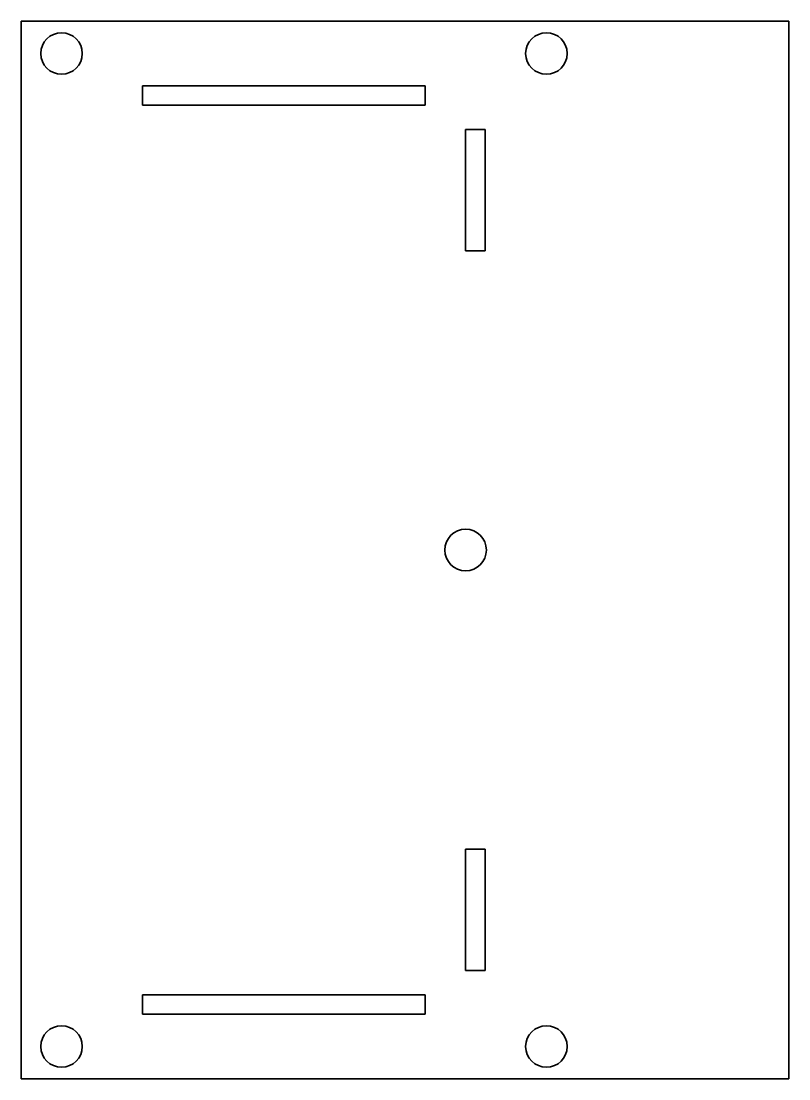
# Model space of a CAD drawing. Extents: x 16.29 to 21.04, y 13.29 to 19.83.
import ezdxf

# ---------------------------------------------------------------- set-up
doc = ezdxf.new("R2010")
doc.units = 0
doc.header["$MEASUREMENT"] = 0

msp = doc.modelspace()

# ---------------------------------------------------------------- linework, layer by layer
at = {"color": 7, "lineweight": 35}
for p, q in [((16.29481, 19.825117), (16.29481, 13.285119)), ((16.29481, 19.825117), (19.044811, 19.825117)), ((19.044811, 19.825117), (21.044811, 19.825117)), ((21.044811, 19.825117), (21.044811, 13.285119)), ((17.044811, 19.305118), (17.044811, 19.425119)), ((18.79481, 19.425119), (17.044811, 19.425119)), ((18.79481, 19.425119), (18.79481, 19.305118)), ((17.044811, 19.305118), (18.79481, 19.305118)), ((19.044811, 18.405118), (19.044811, 19.155118)), ((19.164811, 19.155118), (19.044811, 19.155118)), ((19.164811, 19.155118), (19.164811, 18.405118)), ((19.044811, 18.405118), (19.164811, 18.405118)), ((19.044811, 13.955118), (19.044811, 14.705118)), ((19.044811, 14.705118), (19.164811, 14.705118)), ((19.164811, 14.705118), (19.164811, 13.955118)), ((19.164811, 13.955118), (19.044811, 13.955118)), ((17.044811, 13.685118), (17.044811, 13.805118)), ((17.044811, 13.805118), (18.79481, 13.805118)), ((18.79481, 13.805118), (18.79481, 13.685118)), ((18.79481, 13.685118), (17.044811, 13.685118)), ((16.29481, 13.285119), (19.044811, 13.285119)), ((19.044811, 13.285119), (21.044811, 13.285119))]:
    msp.add_line(p, q, dxfattribs=at)
for centre in [(16.544811, 19.625118), (19.544811, 19.625118), (19.044811, 16.555118), (16.544811, 13.485118), (19.544811, 13.485118)]:
    msp.add_circle(centre, 0.1285, dxfattribs=at)

doc.saveas('drawing.dxf')
